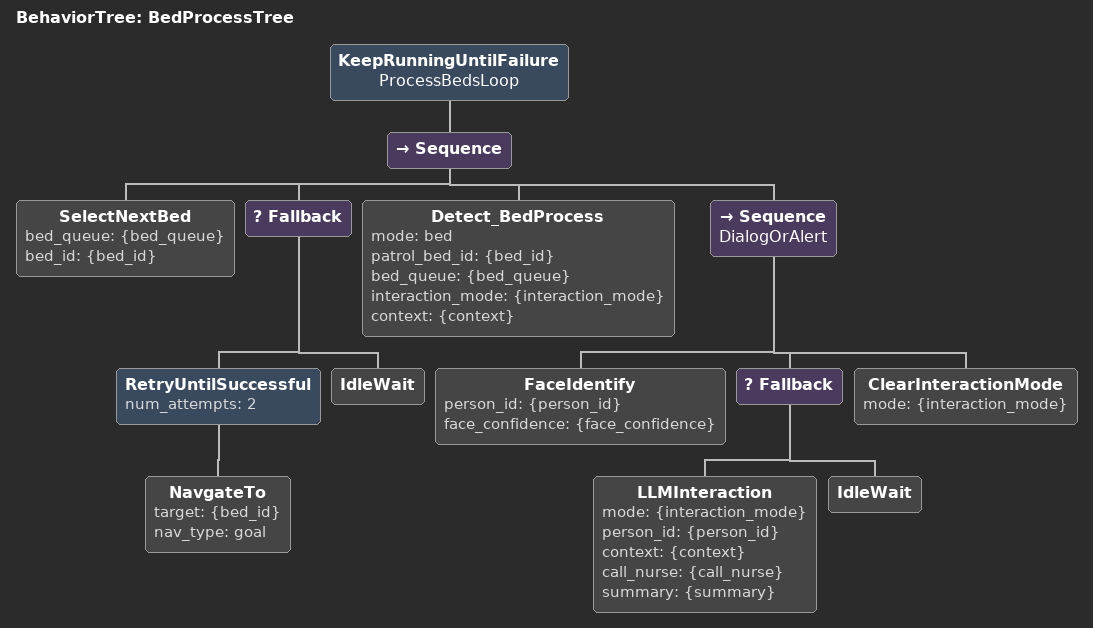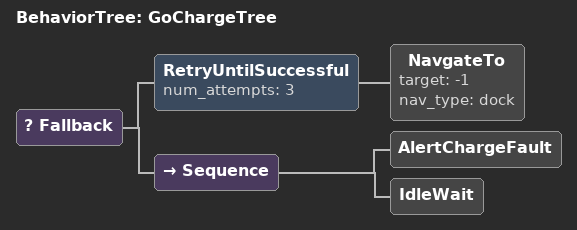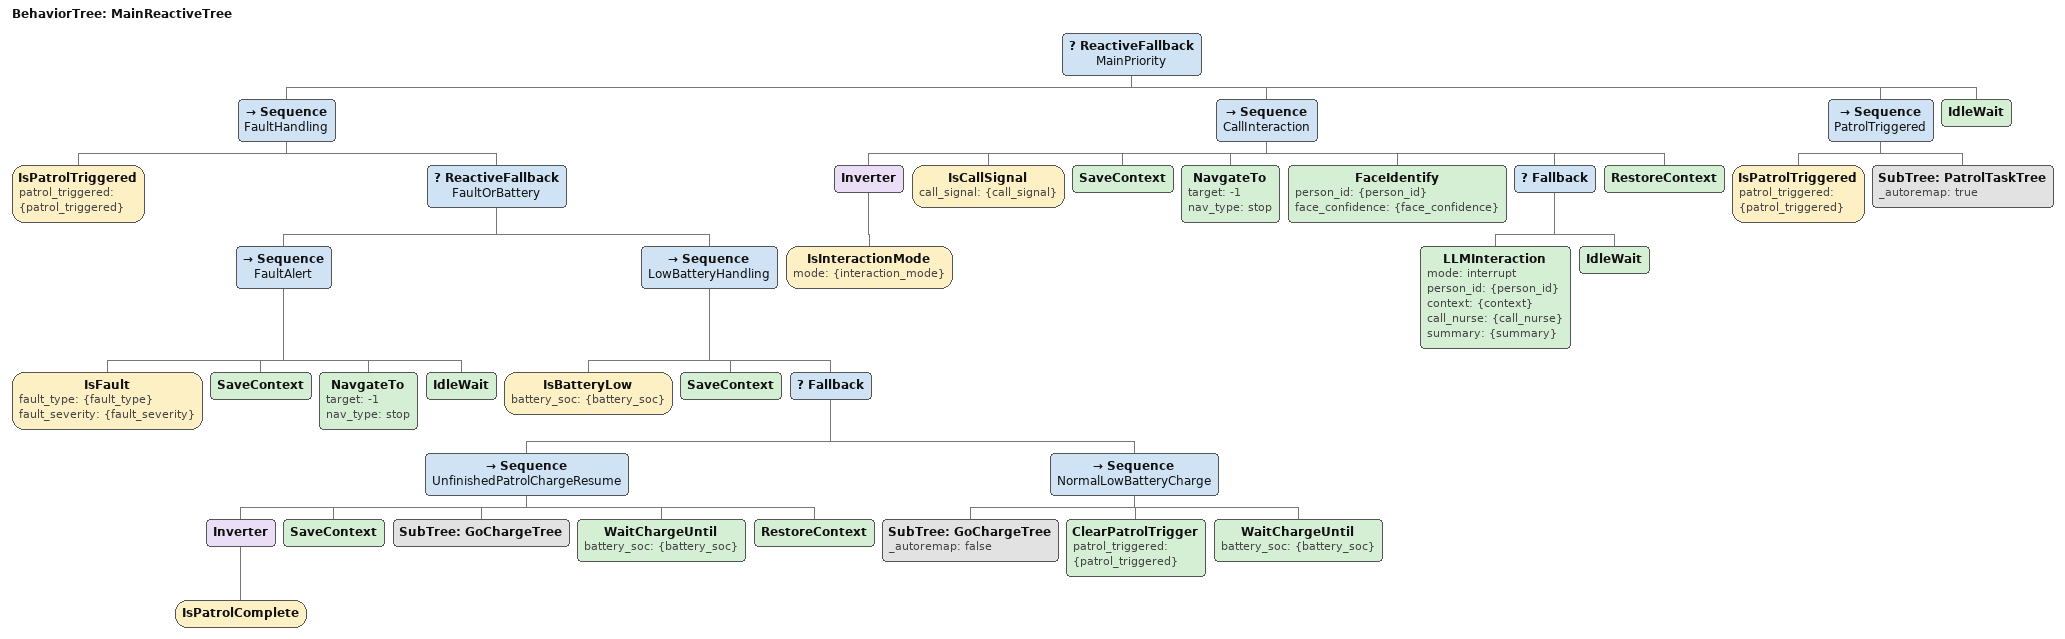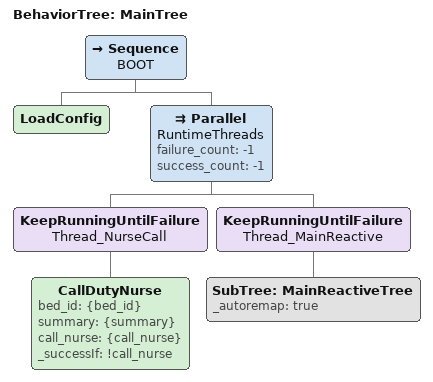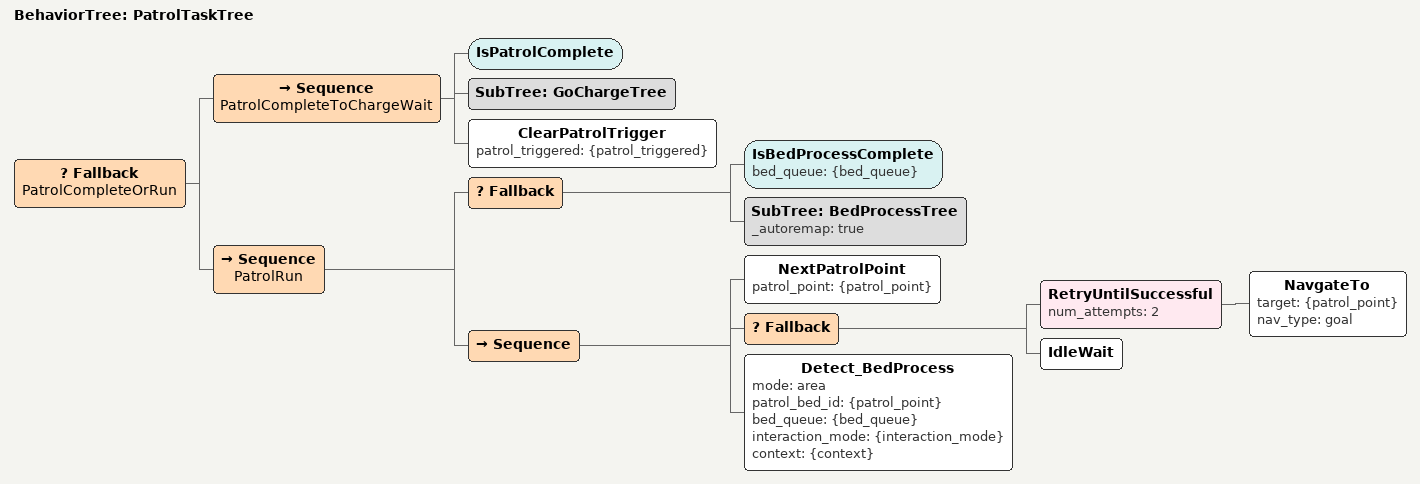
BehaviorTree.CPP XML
<?xml version="1.0" encoding="UTF-8"?>
<root BTCPP_format="4"
      main_tree_to_execute="MainTree">
  <BehaviorTree ID="BedProcessTree">
    <KeepRunningUntilFailure name="ProcessBedsLoop">
      <Sequence>
        <SelectNextBed bed_queue="{bed_queue}"
                       bed_id="{bed_id}"/>
        <Fallback>
          <RetryUntilSuccessful num_attempts="2">
            <NavgateTo target="{bed_id}"
                       nav_type="goal"/>
          </RetryUntilSuccessful>
          <IdleWait/>
        </Fallback>
        <Detect_BedProcess mode="bed"
                           patrol_bed_id="{bed_id}"
                           bed_queue="{bed_queue}"
                           interaction_mode="{interaction_mode}"
                           context="{context}"/>
        <Sequence name="DialogOrAlert">
          <FaceIdentify person_id="{person_id}"
                        face_confidence="{face_confidence}"/>
          <Fallback>
            <LLMInteraction mode="{interaction_mode}"
                            person_id="{person_id}"
                            context="{context}"
                            call_nurse="{call_nurse}"
                            summary="{summary}"/>
            <IdleWait/>
          </Fallback>
          <ClearInteractionMode mode="{interaction_mode}"/>
        </Sequence>
      </Sequence>
    </KeepRunningUntilFailure>
  </BehaviorTree>

  <BehaviorTree ID="GoChargeTree">
    <Fallback>
      <RetryUntilSuccessful num_attempts="3">
        <NavgateTo target="-1"
                   nav_type="dock"/>
      </RetryUntilSuccessful>
      <Sequence>
        <AlertChargeFault/>
        <IdleWait/>
      </Sequence>
    </Fallback>
  </BehaviorTree>

  <BehaviorTree ID="MainReactiveTree">
    <ReactiveFallback name="MainPriority">
      <Sequence name="FaultHandling">
        <IsPatrolTriggered patrol_triggered="{patrol_triggered}"/>
        <ReactiveFallback name="FaultOrBattery">
          <Sequence name="FaultAlert">
            <IsFault fault_type="{fault_type}"
                     fault_severity="{fault_severity}"/>
            <SaveContext/>
            <NavgateTo target="-1"
                       nav_type="stop"/>
            <IdleWait/>
          </Sequence>
          <Sequence name="LowBatteryHandling">
            <IsBatteryLow battery_soc="{battery_soc}"/>
            <SaveContext/>
            <Fallback>
              <Sequence name="UnfinishedPatrolChargeResume">
                <Inverter>
                  <IsPatrolComplete/>
                </Inverter>
                <SaveContext/>
                <SubTree ID="GoChargeTree"/>
                <WaitChargeUntil battery_soc="{battery_soc}"/>
                <RestoreContext/>
              </Sequence>
              <Sequence name="NormalLowBatteryCharge">
                <SubTree ID="GoChargeTree"
                         _autoremap="false"/>
                <ClearPatrolTrigger patrol_triggered="{patrol_triggered}"/>
                <WaitChargeUntil battery_soc="{battery_soc}"/>
              </Sequence>
            </Fallback>
          </Sequence>
        </ReactiveFallback>
      </Sequence>
      <Sequence name="CallInteraction">
        <Inverter>
          <IsInteractionMode mode="{interaction_mode}"/>
        </Inverter>
        <IsCallSignal call_signal="{call_signal}"/>
        <SaveContext/>
        <NavgateTo target="-1"
                   nav_type="stop"/>
        <FaceIdentify person_id="{person_id}"
                      face_confidence="{face_confidence}"/>
        <Fallback>
          <LLMInteraction mode="interrupt"
                          person_id="{person_id}"
                          context="{context}"
                          call_nurse="{call_nurse}"
                          summary="{summary}"/>
          <IdleWait/>
        </Fallback>
        <RestoreContext/>
      </Sequence>
      <Sequence name="PatrolTriggered">
        <IsPatrolTriggered patrol_triggered="{patrol_triggered}"/>
        <SubTree ID="PatrolTaskTree"
                 _autoremap="true"/>
      </Sequence>
      <IdleWait/>
    </ReactiveFallback>
  </BehaviorTree>

  <BehaviorTree ID="MainTree">
    <Sequence name="BOOT">
      <LoadConfig/>
      <Parallel name="RuntimeThreads"
                failure_count="-1"
                success_count="-1">
        <KeepRunningUntilFailure name="Thread_NurseCall">
          <CallDutyNurse bed_id="{bed_id}"
                         summary="{summary}"
                         call_nurse="{call_nurse}"
                         _successIf="!call_nurse"/>
        </KeepRunningUntilFailure>
        <KeepRunningUntilFailure name="Thread_MainReactive">
          <SubTree ID="MainReactiveTree"
                   _autoremap="true"/>
        </KeepRunningUntilFailure>
      </Parallel>
    </Sequence>
  </BehaviorTree>

  <BehaviorTree ID="PatrolTaskTree">
    <Fallback name="PatrolCompleteOrRun">
      <Sequence name="PatrolCompleteToChargeWait">
        <IsPatrolComplete/>
        <SubTree ID="GoChargeTree"/>
        <ClearPatrolTrigger patrol_triggered="{patrol_triggered}"/>
      </Sequence>
      <Sequence name="PatrolRun">
        <Fallback>
          <IsBedProcessComplete bed_queue="{bed_queue}"/>
          <SubTree ID="BedProcessTree"
                   _autoremap="true"/>
        </Fallback>
        <Sequence>
          <NextPatrolPoint patrol_point="{patrol_point}"/>
          <Fallback>
            <RetryUntilSuccessful num_attempts="2">
              <NavgateTo target="{patrol_point}"
                         nav_type="goal"/>
            </RetryUntilSuccessful>
            <IdleWait/>
          </Fallback>
          <Detect_BedProcess mode="area"
                             patrol_bed_id="{patrol_point}"
                             bed_queue="{bed_queue}"
                             interaction_mode="{interaction_mode}"
                             context="{context}"/>
        </Sequence>
      </Sequence>
    </Fallback>
  </BehaviorTree>

</root>
